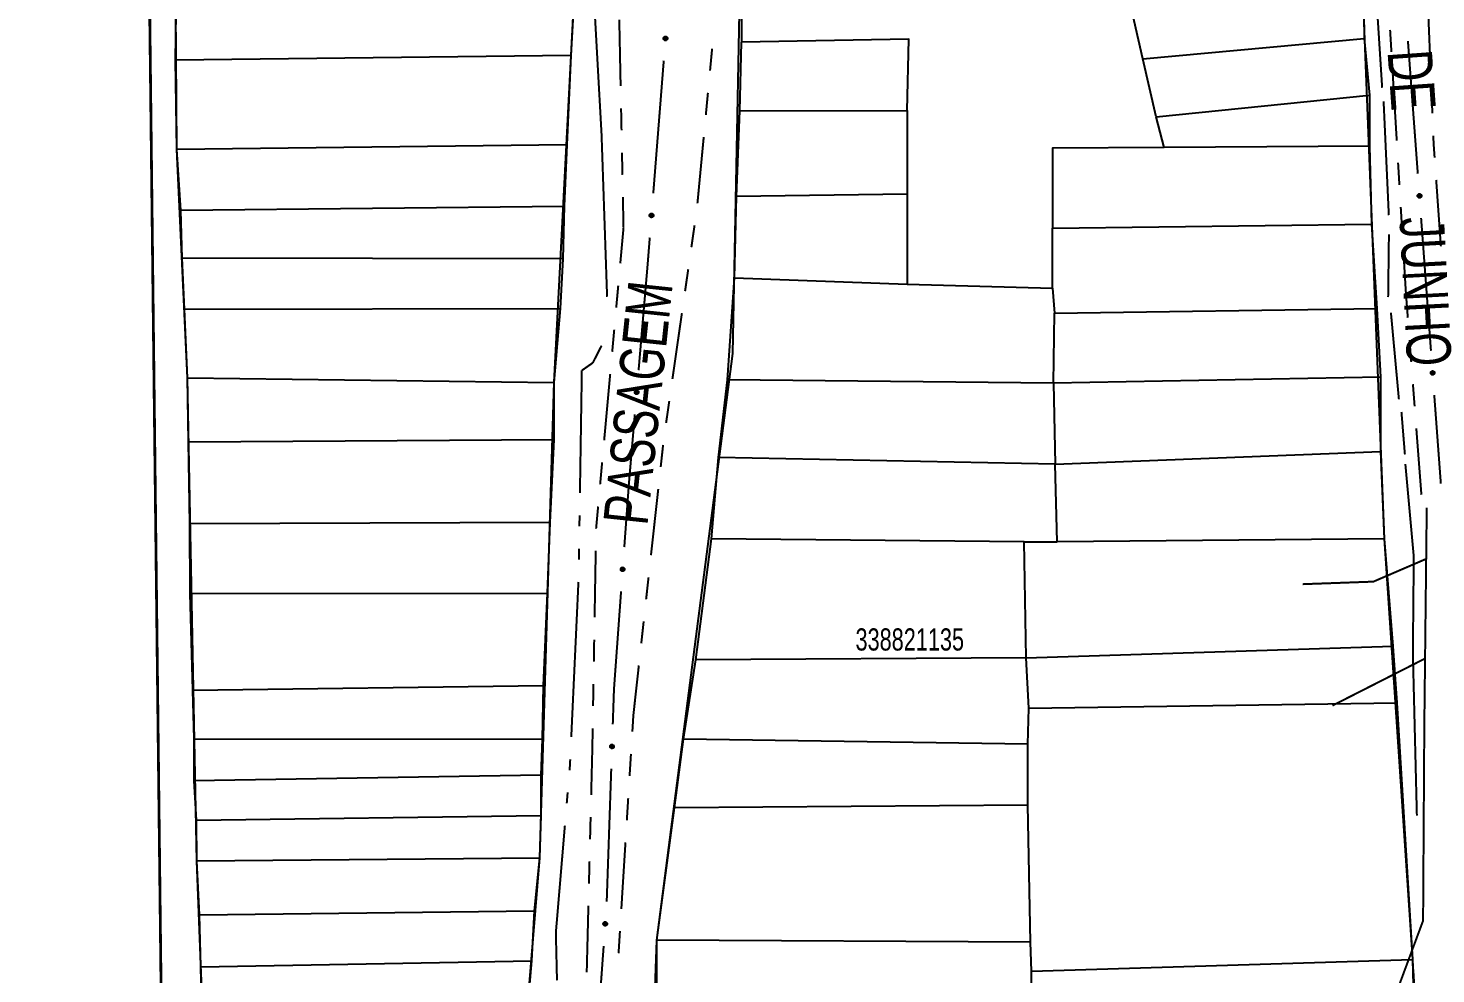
# Model space of a CAD drawing. Extents: x 203614 to 206284, y 4847494 to 4848495.
# Drawn here: x 203614.3 to 203741.2, y 4847678.6 to 4847763.9 of the extents above; entities that cross this region are included whole.
import ezdxf

# ---------------------------------------------------------------- set-up
doc = ezdxf.new("R2010")
doc.units = 0
doc.header["$LTSCALE"] = 1.5
doc.header["$MEASUREMENT"] = 0
doc.linetypes.add('PHANTOMX2', pattern=[5, 2.5, -0.5, 0.5, -0.5, 0.5, -0.5])
for name, color, linetype in [('CD-MALHA-LOTES', 40, 'CONTINUOUS'), ('CD_TXT_QUADRA', 7, 'CONTINUOUS'), ('HD-VALAS-DRENOS', 170, 'CONTINUOUS'), ('LM-LIM-SETOR-FISCAL', 7, 'CONTINUOUS'), ('RU-QUADRAS', 210, 'CONTINUOUS'), ('SV-EIXO-RUA-N-PAV', 6, 'CONTINUOUS'), ('SV-ESTIVAS', 7, 'CONTINUOUS'), ('SV-RUA-NAO-PAV-S-GUIA-C-GUIA', 7, 'PHANTOMX2'), ('SV-TXT-RUA-N-PAV-S-GUIA-C-GUIA', 7, 'CONTINUOUS')]:
    doc.layers.add(name, color=color, linetype=linetype)
doc.styles.add('ARIAL', font='ARIAL.TTF')
doc.linetypes.add('Limite', pattern='A,20,-3,[130,ltypeshp.shx,S=6.35,R=0,X=0,Y=0],-3,20', length=46)

msp = doc.modelspace()

# ---------------------------------------------------------------- linework, layer by layer
at = {"layer": 'CD-MALHA-LOTES'}
for points in [[(203678.615918, 4847775.151357), (203678.620898, 4847762.591246)], [(203627.556154, 4847760.975226), (203627.662854, 4847767.358533)], [(203734.706882, 4847768.003351), (203734.768404, 4847762.921484)], [(203663.560989, 4847767.301139), (203663.218127, 4847761.391639)], [(203714.806763, 4847761.09215), (203713.640759, 4847766.241937)], [(203678.457972, 4847756.393336), (203678.620898, 4847762.591246)], [(203693.533574, 4847756.440477), (203693.692879, 4847762.873518), (203678.620898, 4847762.591246)], [(203714.806763, 4847761.09215), (203734.768404, 4847762.921484)], [(203734.768404, 4847762.921484), (203735.25132, 4847757.82739)], [(203663.218127, 4847761.391639), (203627.556154, 4847760.975226)], [(203663.218127, 4847761.391639), (203662.863509, 4847753.331653)], [(203716.002757, 4847755.852571), (203714.806763, 4847761.09215)], [(203627.678621, 4847752.915261), (203627.556154, 4847760.975226)], [(203716.002757, 4847755.852571), (203735.25132, 4847757.82739)], [(203735.25132, 4847757.82739), (203735.250142, 4847753.214881)], [(203678.164965, 4847748.668399), (203678.457972, 4847756.393336)], [(203678.457972, 4847756.393336), (203693.533574, 4847756.440477)], [(203693.533574, 4847756.440477), (203693.53844, 4847748.88235)], [(203716.732548, 4847753.093916), (203716.002757, 4847755.852571)], [(203662.863509, 4847753.331653), (203627.678621, 4847752.915261)], [(203628.038597, 4847747.462945), (203627.678621, 4847752.915261)], [(203662.863509, 4847753.331653), (203662.627152, 4847747.820046)], [(203716.732548, 4847753.093916), (203706.650021, 4847753.044792), (203706.654765, 4847745.827992)], [(203735.250142, 4847753.214881), (203716.732548, 4847753.093916)], [(203735.250142, 4847753.214881), (203735.424919, 4847746.194318)], [(203677.989857, 4847741.356559), (203678.164965, 4847748.668399)], [(203693.53844, 4847748.88235), (203678.164965, 4847748.668399)], [(203693.53844, 4847748.88235), (203693.539787, 4847740.771749)], [(203628.038597, 4847747.462945), (203662.627152, 4847747.820046)], [(203628.159584, 4847743.136643), (203628.038597, 4847747.462945)], [(203662.627152, 4847747.820046), (203662.502556, 4847743.065906)], [(203706.654765, 4847745.827992), (203735.424919, 4847746.194318)], [(203706.656911, 4847740.415905), (203706.654765, 4847745.827992)], [(203735.424919, 4847746.194318), (203735.898893, 4847738.589572)], [(203662.502556, 4847743.065906), (203628.159584, 4847743.136643)], [(203628.390864, 4847738.520674), (203628.159584, 4847743.136643)], [(203662.502556, 4847743.065906), (203662.26699, 4847738.58445)], [(203677.34505, 4847732.150364), (203677.989857, 4847741.356559)], [(203677.989857, 4847741.356559), (203693.539787, 4847740.771749)], [(203693.539787, 4847740.771749), (203706.656911, 4847740.415905)], [(203706.656911, 4847740.415905), (203706.826035, 4847738.179365)], [(203628.390864, 4847738.520674), (203662.26699, 4847738.58445)], [(203628.640946, 4847732.350528), (203628.390864, 4847738.520674)], [(203662.26699, 4847738.58445), (203661.678277, 4847731.931823)], [(203706.750903, 4847731.869269), (203706.826035, 4847738.179365)], [(203706.826035, 4847738.179365), (203735.898893, 4847738.589572)], [(203735.898893, 4847738.589572), (203736.221325, 4847732.388958)], [(203628.640946, 4847732.350528), (203661.678277, 4847731.931823)], [(203628.750926, 4847726.580515), (203628.640946, 4847732.350528)], [(203661.678277, 4847731.931823), (203661.678309, 4847726.791146)], [(203676.549306, 4847725.152279), (203677.34505, 4847732.150364)], [(203706.750903, 4847731.869269), (203677.34505, 4847732.150364)], [(203736.221325, 4847732.388958), (203706.750903, 4847731.869269)], [(203706.750903, 4847731.869269), (203706.906941, 4847724.557394)], [(203736.221325, 4847732.388958), (203736.223972, 4847725.711358)], [(203628.750926, 4847726.580515), (203661.678309, 4847726.791146)], [(203661.678309, 4847726.791146), (203661.325264, 4847719.302399)], [(203628.868671, 4847719.183045), (203628.750926, 4847726.580515)], [(203706.906941, 4847724.557394), (203736.223972, 4847725.711358)], [(203736.223972, 4847725.711358), (203736.563544, 4847717.831533)], [(203675.91226, 4847717.838689), (203676.549306, 4847725.152279)], [(203706.906941, 4847724.557394), (203676.549306, 4847725.152279)], [(203707.070728, 4847717.555218), (203706.906941, 4847724.557394)], [(203661.325264, 4847719.302399), (203628.868671, 4847719.183045)], [(203628.887197, 4847712.911788), (203628.868671, 4847719.183045)], [(203661.325264, 4847719.302399), (203661.090446, 4847712.934018)], [(203674.502704, 4847706.920034), (203675.91226, 4847717.838689)], [(203704.109955, 4847717.56169), (203675.91226, 4847717.838689)], [(203704.277856, 4847707.105615), (203704.109955, 4847717.56169)], [(203704.109955, 4847717.56169), (203707.070728, 4847717.555218)], [(203736.563544, 4847717.831533), (203707.070728, 4847717.555218)], [(203736.563544, 4847717.831533), (203737.350843, 4847708.142961)], [(203628.887197, 4847712.911788), (203661.090446, 4847712.934018)], [(203629.129194, 4847704.199919), (203628.887197, 4847712.911788)], [(203661.090446, 4847712.934018), (203660.737133, 4847704.618546)], [(203704.277856, 4847707.105615), (203737.350843, 4847708.142961)], [(203737.350843, 4847708.142961), (203737.688805, 4847703.039106)], [(203673.378155, 4847699.785051), (203674.502704, 4847706.920034)], [(203704.277856, 4847707.105615), (203674.502704, 4847706.920034)], [(203704.524161, 4847702.564176), (203704.277856, 4847707.105615)], [(203629.129194, 4847704.199919), (203660.737133, 4847704.618546)], [(203629.250204, 4847699.814353), (203629.129194, 4847704.199919)], [(203660.737133, 4847704.618546), (203660.620974, 4847699.784493)], [(203704.524161, 4847702.564176), (203737.688805, 4847703.039106)], [(203737.688805, 4847703.039106), (203739.130014, 4847679.916256)], [(203704.41967, 4847699.315635), (203704.524161, 4847702.564176)], [(203629.239819, 4847696.013321), (203629.250204, 4847699.814353)], [(203629.250204, 4847699.814353), (203660.620974, 4847699.784493)], [(203660.620974, 4847699.784493), (203660.503589, 4847696.541336)], [(203672.558078, 4847693.592845), (203673.378155, 4847699.785051)], [(203704.41967, 4847699.315635), (203673.378155, 4847699.785051)], [(203704.430591, 4847693.831853), (203704.41967, 4847699.315635)], [(203660.503589, 4847696.541336), (203629.239819, 4847696.013321)], [(203660.503589, 4847696.541336), (203660.504043, 4847692.884205)], [(203629.47262, 4847692.471296), (203629.239819, 4847696.013321)], [(203704.430591, 4847693.831853), (203672.558078, 4847693.592845)], [(203704.684218, 4847681.470879), (203704.430591, 4847693.831853)], [(203629.47262, 4847692.471296), (203660.504043, 4847692.884205)], [(203629.486768, 4847688.79924), (203629.47262, 4847692.471296)], [(203660.504043, 4847692.884205), (203660.384284, 4847689.088845)], [(203670.967028, 4847681.668141), (203672.558078, 4847693.592845)], [(203629.486768, 4847688.79924), (203660.384284, 4847689.088845)], [(203629.733588, 4847683.931492), (203629.486768, 4847688.79924)], [(203660.384284, 4847689.088845), (203659.909102, 4847684.288401)], [(203629.733588, 4847683.931492), (203659.909102, 4847684.288401)], [(203629.840819, 4847679.258428), (203629.733588, 4847683.931492)], [(203659.909102, 4847684.288401), (203659.677134, 4847679.791326)], [(203670.959844, 4847675.483032), (203670.967028, 4847681.668141)], [(203704.684218, 4847681.470879), (203670.967028, 4847681.668141)], [(203704.765251, 4847678.84754), (203704.684218, 4847681.470879)], [(203629.840819, 4847679.258428), (203659.677134, 4847679.791326)], [(203659.677134, 4847679.791326), (203659.325175, 4847675.608215)], [(203704.765251, 4847678.84754), (203739.130014, 4847679.916256)], [(203739.130014, 4847679.916256), (203739.446898, 4847667.203006)], [(203629.954062, 4847675.43003), (203629.840819, 4847679.258428)], [(203704.769903, 4847675.357946), (203704.765251, 4847678.84754)]]:
    msp.add_lwpolyline(points, dxfattribs=at)
at = {"layer": 'HD-VALAS-DRENOS', "const_width": 0.18, "flags": 128}
for points in [[(203664.25, 4847856.2), (203664.92, 4847823.21), (203665.67, 4847804.87), (203666.81, 4847789.01), (203666.44, 4847774.6), (203665.24, 4847767.74), (203665.99, 4847754.28), (203666.49, 4847739.64)], [(203735.87, 4847766.44), (203736.38, 4847758.48)], [(203736.51, 4847757.27), (203736.98, 4847747)], [(203736.99, 4847745.28), (203736.92, 4847739.61)], [(203737.17, 4847738.22), (203737.89, 4847730.4)], [(203665.538158, 4847734.347902), (203665.21, 4847733.7)], [(203665.99, 4847735.24), (203665.538158, 4847734.347902)], [(203664.21, 4847733), (203664.195169, 4847731.947028)], [(203664.98575, 4847733.543025), (203664.21, 4847733)], [(203665.21, 4847733.7), (203664.98575, 4847733.543025)], [(203664.195169, 4847731.947028), (203664.19, 4847731.58)], [(203664.19, 4847731.58), (203664.039851, 4847721.948234)], [(203738.12, 4847729.27), (203738.43, 4847725.43)], [(203738.47, 4847724.57), (203739.23, 4847716.22), (203739.15, 4847707.51), (203739.51, 4847692.89)], [(203664.008677, 4847719.948477), (203663.99309, 4847718.948599)], [(203663.961916, 4847716.948842), (203663.946329, 4847715.948963)], [(203663.905627, 4847713.949501), (203663.258249, 4847699.964477)], [(203663.165766, 4847697.966616), (203663.14, 4847697.41)], [(203663.14, 4847697.41), (203663.102841, 4847696.968774)], [(203662.935, 4847694.975829), (203662.85108, 4847693.979357)], [(203662.683239, 4847691.986412), (203661.927955, 4847683.01816)], [(203661.927955, 4847683.01816), (203661.87, 4847682.33)], [(203661.87, 4847682.33), (203661.971769, 4847678.021798)]]:
    msp.add_lwpolyline(points, dxfattribs=at)
at = {"layer": 'LM-LIM-SETOR-FISCAL', "linetype": 'Limite', "ltscale": 0.1, "const_width": 0.25}
msp.add_lwpolyline([(203614.41, 4848259.31), (203616.108988, 4847999.745013), (203622.795286, 4847975.92471), (203627.32, 4847587.17), (203711.22, 4847527.29), (203768.018456, 4847519.600845), (203780.140347, 4847567.972109), (203895, 4847552.65), (203896.209966, 4847543.60772), (203966.249059, 4847540.902424), (203966.717378, 4847550.891452), (204221.1, 4847542.54), (204302.25, 4847551.62)], dxfattribs=at)
at = {"layer": 'RU-QUADRAS', "color": 6, "linetype": 'Continuous'}
for points in [[(203625.58, 4847928.87), (203687.43, 4847922.59), (203718.2, 4847918.68), (203706.77, 4847874.17), (203683.69, 4847875.71), (203662.22, 4847881.82), (203661.5, 4847878.2, 0.0361302235), (203660.2, 4847858.53), (203663.44, 4847812.66, 0.0281599632), (203664.64, 4847788.59), (203661.68, 4847731.94), (203660.38, 4847689.09), (203658.37, 4847664.61), (203664.23, 4847604.16), (203632.87, 4847602.03), (203629.49, 4847688.79), (203628.64, 4847732.35), (203627.68, 4847752.92), (203626.67, 4847896.81)], [(203670.33, 4847663.78), (203670.97, 4847681.67), (203677.83, 4847734.53), (203678.77, 4847782.15), (203733.32, 4847787.72), (203734.44, 4847781.83), (203734.43, 4847771.99), (203736.55, 4847717.84), (203739.12, 4847679.92, -0.0292150404), (203739.13, 4847657.35), (203736.73, 4847656.23), (203710.34, 4847628.81), (203673.08, 4847597.96)]]:
    msp.add_lwpolyline(points, format="xyb", close=True, dxfattribs=at)
at = {"layer": 'SV-EIXO-RUA-N-PAV', "flags": 128}
for points in [[(203671.63638, 4847762.794235), (203671.604108, 4847762.830985), (203671.583886, 4847762.869168), (203671.576186, 4847762.90587), (203671.577839, 4847762.940076), (203671.583472, 4847762.97488), (203671.596892, 4847763.008717), (203671.620106, 4847763.042973), (203671.656744, 4847763.075606), (203671.697221, 4847763.09375), (203671.732798, 4847763.103223), (203671.768566, 4847763.103554), (203671.802285, 4847763.097516), (203671.836972, 4847763.082413), (203671.871457, 4847763.058549), (203671.903378, 4847763.020914), (203671.922946, 4847762.983344), (203671.929462, 4847762.947649), (203671.929566, 4847762.911689), (203671.92339, 4847762.876225), (203671.910025, 4847762.843086), (203671.885935, 4847762.808408), (203671.848372, 4847762.777394), (203671.811123, 4847762.757449), (203671.775529, 4847762.750435), (203671.740123, 4847762.751129), (203671.705146, 4847762.756354), (203671.670571, 4847762.768428), (203671.63638, 4847762.794235)], [(203739.841182, 4847748.88817), (203739.878684, 4847748.856775), (203739.904495, 4847748.822124), (203739.917705, 4847748.787027), (203739.921291, 4847748.75297), (203739.921036, 4847748.717713), (203739.912936, 4847748.682225), (203739.895221, 4847748.644828), (203739.863992, 4847748.606987), (203739.826757, 4847748.582879), (203739.793041, 4847748.568087), (203739.757743, 4847748.562303), (203739.723498, 4847748.563125), (203739.686913, 4847748.572758), (203739.64919, 4847748.59108), (203739.611899, 4847748.623403), (203739.586828, 4847748.657548), (203739.574942, 4847748.691831), (203739.569352, 4847748.727354), (203739.570044, 4847748.763344), (203739.578196, 4847748.798135), (203739.596712, 4847748.836083), (203739.629103, 4847748.872466), (203739.662872, 4847748.89786), (203739.696979, 4847748.910224), (203739.732076, 4847748.914941), (203739.76744, 4847748.915114), (203739.803453, 4847748.908457), (203739.841182, 4847748.88817)], [(203670.374539, 4847746.84407), (203670.342267, 4847746.88082), (203670.322045, 4847746.919004), (203670.314346, 4847746.955705), (203670.315998, 4847746.989911), (203670.321631, 4847747.024716), (203670.335051, 4847747.058553), (203670.358265, 4847747.092809), (203670.394903, 4847747.125441), (203670.43538, 4847747.143585), (203670.470958, 4847747.153059), (203670.506725, 4847747.153389), (203670.540444, 4847747.147351), (203670.575131, 4847747.132248), (203670.609616, 4847747.108384), (203670.641538, 4847747.07075), (203670.661106, 4847747.033179), (203670.667621, 4847746.997484), (203670.667725, 4847746.961524), (203670.661549, 4847746.926061), (203670.648184, 4847746.892921), (203670.624094, 4847746.858243), (203670.586531, 4847746.827229), (203670.549282, 4847746.807285), (203670.513688, 4847746.80027), (203670.478283, 4847746.800964), (203670.443306, 4847746.806189), (203670.40873, 4847746.818263), (203670.374539, 4847746.84407)], [(203741.027986, 4847732.932246), (203741.065488, 4847732.900852), (203741.091299, 4847732.866201), (203741.104509, 4847732.831104), (203741.108095, 4847732.797046), (203741.10784, 4847732.76179), (203741.09974, 4847732.726301), (203741.082025, 4847732.688904), (203741.050796, 4847732.651064), (203741.013561, 4847732.626955), (203740.979846, 4847732.612164), (203740.944548, 4847732.60638), (203740.910302, 4847732.607202), (203740.873717, 4847732.616834), (203740.835994, 4847732.635157), (203740.798704, 4847732.66748), (203740.773632, 4847732.701624), (203740.761746, 4847732.735907), (203740.756156, 4847732.77143), (203740.756848, 4847732.807421), (203740.765, 4847732.842211), (203740.783516, 4847732.880159), (203740.815907, 4847732.916542), (203740.849676, 4847732.941937), (203740.883783, 4847732.954301), (203740.91888, 4847732.959017), (203740.954244, 4847732.959191), (203740.990257, 4847732.952534), (203741.027986, 4847732.932246)], [(203669.038069, 4847730.900753), (203669.006031, 4847730.937707), (203668.986053, 4847730.976019), (203668.978588, 4847731.012769), (203668.980459, 4847731.046964), (203668.986313, 4847731.081731), (203668.999948, 4847731.115482), (203669.02338, 4847731.149589), (203669.060225, 4847731.181988), (203669.100817, 4847731.199874), (203669.136454, 4847731.20912), (203669.172223, 4847731.209223), (203669.205903, 4847731.20297), (203669.240493, 4847731.187647), (203669.274825, 4847731.163563), (203669.306506, 4847731.125726), (203669.325835, 4847731.088032), (203669.332122, 4847731.052296), (203669.331997, 4847731.016336), (203669.325596, 4847730.980913), (203669.312019, 4847730.947859), (203669.287709, 4847730.913335), (203669.249949, 4847730.882561), (203669.212574, 4847730.862854), (203669.176936, 4847730.856066), (203669.141536, 4847730.856986), (203669.106593, 4847730.862434), (203669.072095, 4847730.874728), (203669.038069, 4847730.900753)], [(203667.775285, 4847714.949581), (203667.742779, 4847714.986124), (203667.722314, 4847715.024178), (203667.714381, 4847715.060829), (203667.715816, 4847715.095046), (203667.721226, 4847715.129885), (203667.73443, 4847715.163807), (203667.757425, 4847715.19821), (203667.793854, 4847715.231075), (203667.834215, 4847715.249477), (203667.869731, 4847715.259178), (203667.905496, 4847715.259736), (203667.939253, 4847715.253913), (203667.974035, 4847715.239032), (203668.008672, 4847715.215388), (203668.040833, 4847715.177958), (203668.06064, 4847715.140513), (203668.067383, 4847715.10486), (203668.067716, 4847715.068902), (203668.061767, 4847715.0334), (203668.048613, 4847715.000176), (203668.024745, 4847714.965345), (203667.98738, 4847714.934092), (203667.950259, 4847714.91391), (203667.914711, 4847714.906669), (203667.879301, 4847714.907137), (203667.844292, 4847714.912139), (203667.80964, 4847714.923992), (203667.775285, 4847714.949581)], [(203666.81838, 4847698.976606), (203666.784497, 4847699.011875), (203666.762587, 4847699.049116), (203666.753254, 4847699.085437), (203666.753375, 4847699.119683), (203666.757445, 4847699.154704), (203666.769339, 4847699.189107), (203666.790997, 4847699.224367), (203666.826139, 4847699.258606), (203666.865764, 4847699.278542), (203666.900883, 4847699.289598), (203666.936599, 4847699.291527), (203666.970555, 4847699.287003), (203667.005882, 4847699.273467), (203667.041401, 4847699.25117), (203667.074973, 4847699.215), (203667.096202, 4847699.178343), (203667.104307, 4847699.142975), (203667.10602, 4847699.107055), (203667.101436, 4847699.071351), (203667.089567, 4847699.037648), (203667.067052, 4847699.001927), (203667.030914, 4847698.969263), (203666.994594, 4847698.947673), (203666.959349, 4847698.939073), (203666.923948, 4847698.938183), (203666.888773, 4847698.941838), (203666.853692, 4847698.952354), (203666.81838, 4847698.976606)], [(203666.205585, 4847682.993701), (203666.173079, 4847683.030244), (203666.152614, 4847683.068298), (203666.144681, 4847683.104949), (203666.146115, 4847683.139165), (203666.151526, 4847683.174005), (203666.16473, 4847683.207927), (203666.187725, 4847683.24233), (203666.224154, 4847683.275195), (203666.264514, 4847683.293597), (203666.300031, 4847683.303298), (203666.335796, 4847683.303856), (203666.369552, 4847683.298033), (203666.404335, 4847683.283152), (203666.438972, 4847683.259508), (203666.471132, 4847683.222078), (203666.49094, 4847683.184633), (203666.497682, 4847683.14898), (203666.498016, 4847683.113022), (203666.492066, 4847683.07752), (203666.478912, 4847683.044296), (203666.455044, 4847683.009465), (203666.41768, 4847682.978212), (203666.380559, 4847682.95803), (203666.34501, 4847682.950788), (203666.309601, 4847682.951257), (203666.274591, 4847682.956259), (203666.23994, 4847682.968112), (203666.205585, 4847682.993701)]]:
    msp.add_lwpolyline(points, close=True, dxfattribs=at)
for points in [[(203671.583886, 4847762.869168), (203671.583472, 4847762.97488)], [(203671.592486, 4847762.852702), (203671.590467, 4847762.982896)], [(203671.604108, 4847762.830985), (203671.596892, 4847763.008717)], [(203671.619614, 4847762.814967), (203671.608336, 4847763.01844)], [(203671.63638, 4847762.794235), (203671.620106, 4847763.042973)], [(203671.655334, 4847762.782028), (203671.640022, 4847763.055628)], [(203671.670571, 4847762.768428), (203671.656744, 4847763.075606)], [(203671.688373, 4847762.767095), (203671.676181, 4847763.080143)], [(203671.705146, 4847762.756354), (203671.697221, 4847763.09375)], [(203671.721841, 4847762.757604), (203671.71284, 4847763.093668)], [(203671.740123, 4847762.751129), (203671.732798, 4847763.103223)], [(203671.758461, 4847762.753338), (203671.753148, 4847763.10143)], [(203671.775529, 4847762.750435), (203671.768566, 4847763.103554)], [(203671.794366, 4847762.757341), (203671.785687, 4847763.097487)], [(203671.811123, 4847762.757449), (203671.802285, 4847763.097516)], [(203671.830917, 4847762.769506), (203671.820301, 4847763.085167)], [(203671.848372, 4847762.777394), (203671.836972, 4847763.082413)], [(203671.865931, 4847762.796849), (203671.854484, 4847763.067406)], [(203671.885935, 4847762.808408), (203671.871457, 4847763.058549)], [(203671.896042, 4847762.831425), (203671.887269, 4847763.031961)], [(203671.910025, 4847762.843086), (203671.903378, 4847763.020914)], [(203671.916416, 4847762.864032), (203671.913144, 4847762.995695)], [(203671.92339, 4847762.876225), (203671.922946, 4847762.983344)], [(203739.570044, 4847748.763344), (203739.586828, 4847748.657548)], [(203739.575076, 4847748.776459), (203739.5984, 4847748.646837)], [(203739.578196, 4847748.798135), (203739.611899, 4847748.623403)], [(203739.590235, 4847748.811794), (203739.629506, 4847748.614944)], [(203739.596712, 4847748.836083), (203739.64919, 4847748.59108)], [(203739.614718, 4847748.850558), (203739.667315, 4847748.584917)], [(203739.629103, 4847748.872466), (203739.686913, 4847748.572758)], [(203739.645149, 4847748.882924), (203739.703808, 4847748.57258)], [(203739.662872, 4847748.89786), (203739.723498, 4847748.563125)], [(203739.679416, 4847748.900524), (203739.739897, 4847748.565687)], [(203739.696979, 4847748.910224), (203739.757743, 4847748.562303)], [(203739.71429, 4847748.90996), (203739.772656, 4847748.566755)], [(203739.732076, 4847748.914941), (203739.793041, 4847748.568087)], [(203739.751131, 4847748.911332), (203739.811309, 4847748.580576)], [(203739.76744, 4847748.915114), (203739.826757, 4847748.582879)], [(203739.785657, 4847748.907058), (203739.845474, 4847748.599537)], [(203739.803453, 4847748.908457), (203739.863992, 4847748.606987)], [(203739.820587, 4847748.897342), (203739.877469, 4847748.629283)], [(203739.841182, 4847748.88817), (203739.895221, 4847748.644828)], [(203739.860915, 4847748.870239), (203739.90311, 4847748.67087)], [(203739.878684, 4847748.856775), (203739.912936, 4847748.682225)], [(203739.893483, 4847748.837086), (203739.915345, 4847748.708724)], [(203739.904495, 4847748.822124), (203739.921036, 4847748.717713)], [(203670.342267, 4847746.88082), (203670.335051, 4847747.058553)], [(203670.357774, 4847746.864802), (203670.346495, 4847747.068275)], [(203670.374539, 4847746.84407), (203670.358265, 4847747.092809)], [(203670.393494, 4847746.831863), (203670.378181, 4847747.105463)], [(203670.40873, 4847746.818263), (203670.394903, 4847747.125441)], [(203670.426532, 4847746.81693), (203670.41434, 4847747.129978)], [(203670.443306, 4847746.806189), (203670.43538, 4847747.143585)], [(203670.460001, 4847746.807439), (203670.450999, 4847747.143503)], [(203670.478283, 4847746.800964), (203670.470958, 4847747.153059)], [(203670.49662, 4847746.803173), (203670.491308, 4847747.151265)], [(203670.513688, 4847746.80027), (203670.506725, 4847747.153389)], [(203670.532526, 4847746.807176), (203670.523847, 4847747.147322)], [(203670.549282, 4847746.807285), (203670.540444, 4847747.147351)], [(203670.569076, 4847746.819341), (203670.55846, 4847747.135002)], [(203670.586531, 4847746.827229), (203670.575131, 4847747.132248)], [(203670.60409, 4847746.846685), (203670.592644, 4847747.117241)], [(203670.624094, 4847746.858243), (203670.609616, 4847747.108384)], [(203670.634201, 4847746.88126), (203670.625428, 4847747.081797)], [(203670.648184, 4847746.892921), (203670.641538, 4847747.07075)], [(203670.654575, 4847746.913868), (203670.651303, 4847747.04553)], [(203670.322045, 4847746.919004), (203670.321631, 4847747.024716)], [(203670.330645, 4847746.902537), (203670.328626, 4847747.032731)], [(203670.661549, 4847746.926061), (203670.661106, 4847747.033179)], [(203740.756848, 4847732.807421), (203740.773632, 4847732.701624)], [(203740.76188, 4847732.820535), (203740.785204, 4847732.690914)], [(203740.765, 4847732.842211), (203740.798704, 4847732.66748)], [(203740.777039, 4847732.85587), (203740.81631, 4847732.65902)], [(203740.783516, 4847732.880159), (203740.835994, 4847732.635157)], [(203740.801522, 4847732.894635), (203740.854119, 4847732.628994)], [(203740.815907, 4847732.916542), (203740.873717, 4847732.616834)], [(203740.831953, 4847732.927001), (203740.890613, 4847732.616657)], [(203740.849676, 4847732.941937), (203740.910302, 4847732.607202)], [(203740.86622, 4847732.944601), (203740.926701, 4847732.609763)], [(203740.883783, 4847732.954301), (203740.944548, 4847732.60638)], [(203740.901094, 4847732.954036), (203740.95946, 4847732.610831)], [(203740.91888, 4847732.959017), (203740.979846, 4847732.612164)], [(203740.937936, 4847732.955408), (203740.998113, 4847732.624653)], [(203740.954244, 4847732.959191), (203741.013561, 4847732.626955)], [(203740.972461, 4847732.951135), (203741.032278, 4847732.643613)], [(203740.990257, 4847732.952534), (203741.050796, 4847732.651064)], [(203741.007391, 4847732.941418), (203741.064273, 4847732.673359)], [(203741.027986, 4847732.932246), (203741.082025, 4847732.688904)], [(203741.047719, 4847732.914315), (203741.089914, 4847732.714947)], [(203741.065488, 4847732.900852), (203741.09974, 4847732.726301)], [(203741.080287, 4847732.881162), (203741.102149, 4847732.752801)], [(203741.091299, 4847732.866201), (203741.10784, 4847732.76179)], [(203668.986053, 4847730.976019), (203668.986313, 4847731.081731)], [(203668.994549, 4847730.959498), (203668.993359, 4847731.089702)], [(203669.006031, 4847730.937707), (203668.999948, 4847731.115482)], [(203669.021436, 4847730.921591), (203669.011454, 4847731.125131)], [(203669.038069, 4847730.900753), (203669.02338, 4847731.149589)], [(203669.056945, 4847730.888425), (203669.043377, 4847731.162117)], [(203669.072095, 4847730.874728), (203669.060225, 4847731.181988)], [(203669.089888, 4847730.873282), (203669.079691, 4847731.186401)], [(203669.106593, 4847730.862434), (203669.100817, 4847731.199874)], [(203669.123295, 4847730.863577), (203669.116435, 4847731.199692)], [(203669.141536, 4847730.856986), (203669.136454, 4847731.20912)], [(203669.159887, 4847730.859078), (203669.156792, 4847731.207197)], [(203669.176936, 4847730.856066), (203669.172223, 4847731.209223)], [(203669.195817, 4847730.862853), (203669.189306, 4847731.203047)], [(203669.212574, 4847730.862854), (203669.205903, 4847731.20297)], [(203669.232445, 4847730.874785), (203669.22384, 4847731.190506)], [(203669.249949, 4847730.882561), (203669.240493, 4847731.187647)], [(203669.267632, 4847730.901904), (203669.25791, 4847731.172528)], [(203669.287709, 4847730.913335), (203669.274825, 4847731.163563)], [(203669.297963, 4847730.936287), (203669.290467, 4847731.136875)], [(203669.312019, 4847730.947859), (203669.306506, 4847731.125726)], [(203669.318544, 4847730.968764), (203669.316111, 4847731.100445)], [(203669.325596, 4847730.980913), (203669.325835, 4847731.088032)], [(203667.722314, 4847715.024178), (203667.721226, 4847715.129885)], [(203667.73102, 4847715.007766), (203667.72817, 4847715.137945)], [(203667.742779, 4847714.986124), (203667.73443, 4847715.163807)], [(203667.758388, 4847714.970205), (203667.745812, 4847715.173602)], [(203667.775285, 4847714.949581), (203667.757425, 4847715.19821)], [(203667.794317, 4847714.937495), (203667.77726, 4847715.210991)], [(203667.80964, 4847714.923992), (203667.793854, 4847715.231075)], [(203667.82745, 4847714.922773), (203667.813262, 4847715.235736)], [(203667.844292, 4847714.912139), (203667.834215, 4847715.249477)], [(203667.860979, 4847714.913495), (203667.849834, 4847715.249495)], [(203667.879301, 4847714.907137), (203667.869731, 4847715.259178)], [(203667.897625, 4847714.909463), (203667.890092, 4847715.257514)], [(203667.914711, 4847714.906669), (203667.905496, 4847715.259736)], [(203667.933504, 4847714.913695), (203667.922656, 4847715.253778)], [(203667.950259, 4847714.91391), (203667.939253, 4847715.253913)], [(203667.969976, 4847714.926093), (203667.957347, 4847715.241679)], [(203667.98738, 4847714.934092), (203667.974035, 4847715.239032)], [(203668.004815, 4847714.953659), (203667.991643, 4847715.224137)], [(203668.024745, 4847714.965345), (203668.008672, 4847715.215388)], [(203668.034705, 4847714.988425), (203668.024653, 4847715.188902)], [(203668.048613, 4847715.000176), (203668.040833, 4847715.177958)], [(203668.054871, 4847715.021162), (203668.050759, 4847715.152801)], [(203668.061767, 4847715.0334), (203668.06064, 4847715.140513)], [(203666.762587, 4847699.049116), (203666.757445, 4847699.154704)], [(203666.771916, 4847699.033051), (203666.764075, 4847699.163025)], [(203666.784497, 4847699.011875), (203666.769339, 4847699.189107)], [(203666.800704, 4847698.996567), (203666.780336, 4847699.199332)], [(203666.81838, 4847698.976606), (203666.790997, 4847699.224367)], [(203666.837862, 4847698.965259), (203666.810328, 4847699.2379)], [(203666.853692, 4847698.952354), (203666.826139, 4847699.258606)], [(203666.871535, 4847698.951819), (203666.845354, 4847699.264008)], [(203666.888773, 4847698.941838), (203666.865764, 4847699.278542)], [(203666.905395, 4847698.943834), (203666.881371, 4847699.279159)], [(203666.923948, 4847698.938183), (203666.900883, 4847699.289598)], [(203666.942169, 4847698.94121), (203666.921292, 4847699.288716)], [(203666.959349, 4847698.939073), (203666.936599, 4847699.291527)], [(203666.977859, 4847698.946815), (203666.953975, 4847699.286232)], [(203666.994594, 4847698.947673), (203666.970555, 4847699.287003)], [(203667.013829, 4847698.960603), (203666.989105, 4847699.275473)], [(203667.030914, 4847698.969263), (203667.005882, 4847699.273467)], [(203667.047585, 4847698.989485), (203667.024049, 4847699.259258)], [(203667.067052, 4847699.001927), (203667.041401, 4847699.25117)], [(203667.07612, 4847699.025372), (203667.058386, 4847699.225316)], [(203667.089567, 4847699.037648), (203667.074973, 4847699.215)], [(203667.095015, 4847699.058859), (203667.085857, 4847699.190243)], [(203667.101436, 4847699.071351), (203667.096202, 4847699.178343)], [(203666.152614, 4847683.068298), (203666.151526, 4847683.174005)], [(203666.161319, 4847683.051886), (203666.15847, 4847683.182065)], [(203666.173079, 4847683.030244), (203666.16473, 4847683.207927)], [(203666.188687, 4847683.014325), (203666.176111, 4847683.217722)], [(203666.205585, 4847682.993701), (203666.187725, 4847683.24233)], [(203666.224617, 4847682.981615), (203666.20756, 4847683.255111)], [(203666.23994, 4847682.968112), (203666.224154, 4847683.275195)], [(203666.25775, 4847682.966893), (203666.243562, 4847683.279856)], [(203666.274591, 4847682.956259), (203666.264514, 4847683.293597)], [(203666.291278, 4847682.957615), (203666.280133, 4847683.293615)], [(203666.309601, 4847682.951257), (203666.300031, 4847683.303298)], [(203666.327924, 4847682.953583), (203666.320392, 4847683.301633)], [(203666.34501, 4847682.950788), (203666.335796, 4847683.303856)], [(203666.363803, 4847682.957815), (203666.352955, 4847683.297898)], [(203666.380559, 4847682.95803), (203666.369552, 4847683.298033)], [(203666.400276, 4847682.970213), (203666.387647, 4847683.285799)], [(203666.41768, 4847682.978212), (203666.404335, 4847683.283152)], [(203666.435115, 4847682.997779), (203666.421943, 4847683.268257)], [(203666.455044, 4847683.009465), (203666.438972, 4847683.259508)], [(203666.465005, 4847683.032545), (203666.454953, 4847683.233022)], [(203666.478912, 4847683.044296), (203666.471132, 4847683.222078)], [(203666.48517, 4847683.065282), (203666.481059, 4847683.196921)], [(203666.492066, 4847683.07752), (203666.49094, 4847683.184633)]]:
    msp.add_lwpolyline(points, dxfattribs=at)
at = {"layer": 'SV-EIXO-RUA-N-PAV', "const_width": 0.18, "flags": 128}
for points in [[(203738.703608, 4847762.698153), (203739.593712, 4847750.73121)], [(203670.653338, 4847748.972392), (203671.599719, 4847760.935016)], [(203739.890413, 4847746.742229), (203740.780516, 4847734.775287)], [(203670.15, 4847742.61), (203670.337878, 4847744.984851)], [(203669.330423, 4847733.027255), (203670.09736, 4847741.994518)], [(203670.09736, 4847741.994518), (203670.15, 4847742.61)], [(203741.077217, 4847730.786306), (203741.670619, 4847722.808344)], [(203668.46, 4847722.85), (203668.989562, 4847729.041805)], [(203668.40304, 4847722.066477), (203668.46, 4847722.85)], [(203668.040507, 4847717.079637), (203668.40304, 4847722.066477)], [(203667.11, 4847704.28), (203667.750481, 4847713.090166)], [(203667.001707, 4847701.115268), (203667.104303, 4847704.113513)], [(203667.104303, 4847704.113513), (203667.11, 4847704.28)], [(203666.45453, 4847685.124627), (203666.864913, 4847697.117608)], [(203665.310701, 4847669.16587), (203666.18078, 4847681.134286)]]:
    msp.add_lwpolyline(points, dxfattribs=at)
at = {"layer": 'SV-ESTIVAS', "const_width": 0.18, "flags": 128}
for points in [[(203737.8, 4847677.3), (203740.07, 4847683.41), (203740.18, 4847700.88), (203740.4, 4847720.65)], [(203740.35, 4847716.02), (203735.59, 4847713.97), (203729.2, 4847713.74)], [(203731.9, 4847702.8), (203740.25, 4847707.04)]]:
    msp.add_lwpolyline(points, dxfattribs=at)
at = {"layer": 'SV-RUA-NAO-PAV-S-GUIA-C-GUIA', "const_width": 0.18, "flags": 128}
for points in [[(203740.744495, 4847760.167114), (203740.498244, 4847766.162058)], [(203667.588111, 4847764.631946), (203667.710148, 4847758.633187)], [(203737.095283, 4847763.700841), (203737.215291, 4847761.704445)], [(203675.771017, 4847760.018917), (203675.960058, 4847762.009962)], [(203737.335299, 4847759.708049), (203737.695325, 4847753.71886)], [(203675.392936, 4847756.036825), (203675.581977, 4847758.027871)], [(203740.908663, 4847756.170484), (203740.826579, 4847758.168799)], [(203667.750826, 4847756.633601), (203667.791505, 4847754.634015)], [(203674.636774, 4847748.072641), (203675.203896, 4847754.045779)], [(203741.02, 4847753.46), (203740.990747, 4847754.172169)], [(203741.040221, 4847753.173482), (203741.02, 4847753.46)], [(203667.832184, 4847752.634428), (203667.872863, 4847750.634842)], [(203741.110619, 4847752.175963), (203741.040221, 4847753.173482)], [(203737.815333, 4847751.722464), (203737.935342, 4847749.726068)], [(203741.673805, 4847744.195812), (203741.251415, 4847750.180925)], [(203667.913541, 4847748.635256), (203667.95422, 4847746.63567)], [(203738.05535, 4847747.729671), (203738.175358, 4847745.733275)], [(203667.97, 4847745.86), (203667.67735, 4847742.649139)], [(203667.95422, 4847746.63567), (203667.97, 4847745.86)], [(203674.090569, 4847744.11062), (203674.375539, 4847746.090214)], [(203738.295367, 4847743.736879), (203738.475379, 4847740.742284)], [(203673.520628, 4847740.151432), (203673.805599, 4847742.131026)], [(203667.495814, 4847740.657395), (203667.314279, 4847738.665651)], [(203738.475379, 4847740.742284), (203738.52, 4847740)], [(203738.52, 4847740), (203738.692962, 4847737.750263)], [(203672.380747, 4847732.233057), (203673.235658, 4847738.171838)], [(203667.132744, 4847736.673907), (203666.951208, 4847734.682162)], [(203738.846272, 4847735.756148), (203738.999582, 4847733.762033)], [(203666.769673, 4847732.690418), (203666.225067, 4847726.715186)], [(203739.152892, 4847731.767917), (203739.306202, 4847729.773802)], [(203671.810806, 4847728.273869), (203672.095777, 4847730.253463)], [(203739.459512, 4847727.779687), (203739.919441, 4847721.79734)], [(203671.32178, 4847724.304405), (203671.540707, 4847726.292387)], [(203666.043531, 4847724.723441), (203665.861996, 4847722.731697)], [(203670.446074, 4847716.352478), (203671.102853, 4847722.316423)], [(203665.680461, 4847720.739953), (203665.589693, 4847719.744081)], [(203665.589693, 4847719.744081), (203665.5, 4847718.76)], [(203665.5, 4847718.76), (203665.499796, 4847718.748162)], [(203665.465406, 4847716.748457), (203665.362235, 4847710.749345)], [(203670.00822, 4847712.376515), (203670.227147, 4847714.364496)], [(203669.570367, 4847708.400551), (203669.789294, 4847710.388533)], [(203665.327844, 4847708.74964), (203665.293454, 4847706.749936)], [(203668.86, 4847701.95), (203669.351441, 4847706.41257)], [(203665.259063, 4847704.750232), (203665.224673, 4847702.750527)], [(203668.76627, 4847700.442459), (203668.828324, 4847701.440532)], [(203668.828324, 4847701.440532), (203668.86, 4847701.95)], [(203665.190282, 4847700.750823), (203665.173087, 4847699.750971)], [(203665.16, 4847698.99), (203665.053852, 4847694.752413)], [(203665.173087, 4847699.750971), (203665.16, 4847698.99)], [(203668.518054, 4847696.450168), (203668.642162, 4847698.446314)], [(203668.269838, 4847692.457877), (203668.393946, 4847694.454022)], [(203665.00377, 4847692.75304), (203664.953687, 4847690.753667)], [(203667.773405, 4847684.473295), (203668.145729, 4847690.461731)], [(203664.903605, 4847688.754294), (203664.853522, 4847686.754921)], [(203664.80344, 4847684.755548), (203664.653192, 4847678.75743)], [(203667.525188, 4847680.481003), (203667.649297, 4847682.477149)]]:
    msp.add_lwpolyline(points, dxfattribs=at)

# ---------------------------------------------------------------- texts
at = {"layer": 'CD_TXT_QUADRA', "style": 'ARIAL', "width": 0.7}
msp.add_text('338821135', height=2, dxfattribs=at).set_placement((203688.889908, 4847707.758933))
at = {"layer": 'SV-TXT-RUA-N-PAV-S-GUIA-C-GUIA', "style": 'ARIAL', "width": 0.7}
for s, rotation, p in [('DE', 274, (203736.86, 4847761.74)), ('JUNHO', 273, (203737.95, 4847746.75)), ('PASSAGEM', 84, (203670.12, 4847718.96))]:
    msp.add_text(s, height=4, rotation=rotation, dxfattribs=at).set_placement(p)

doc.saveas('drawing.dxf')
